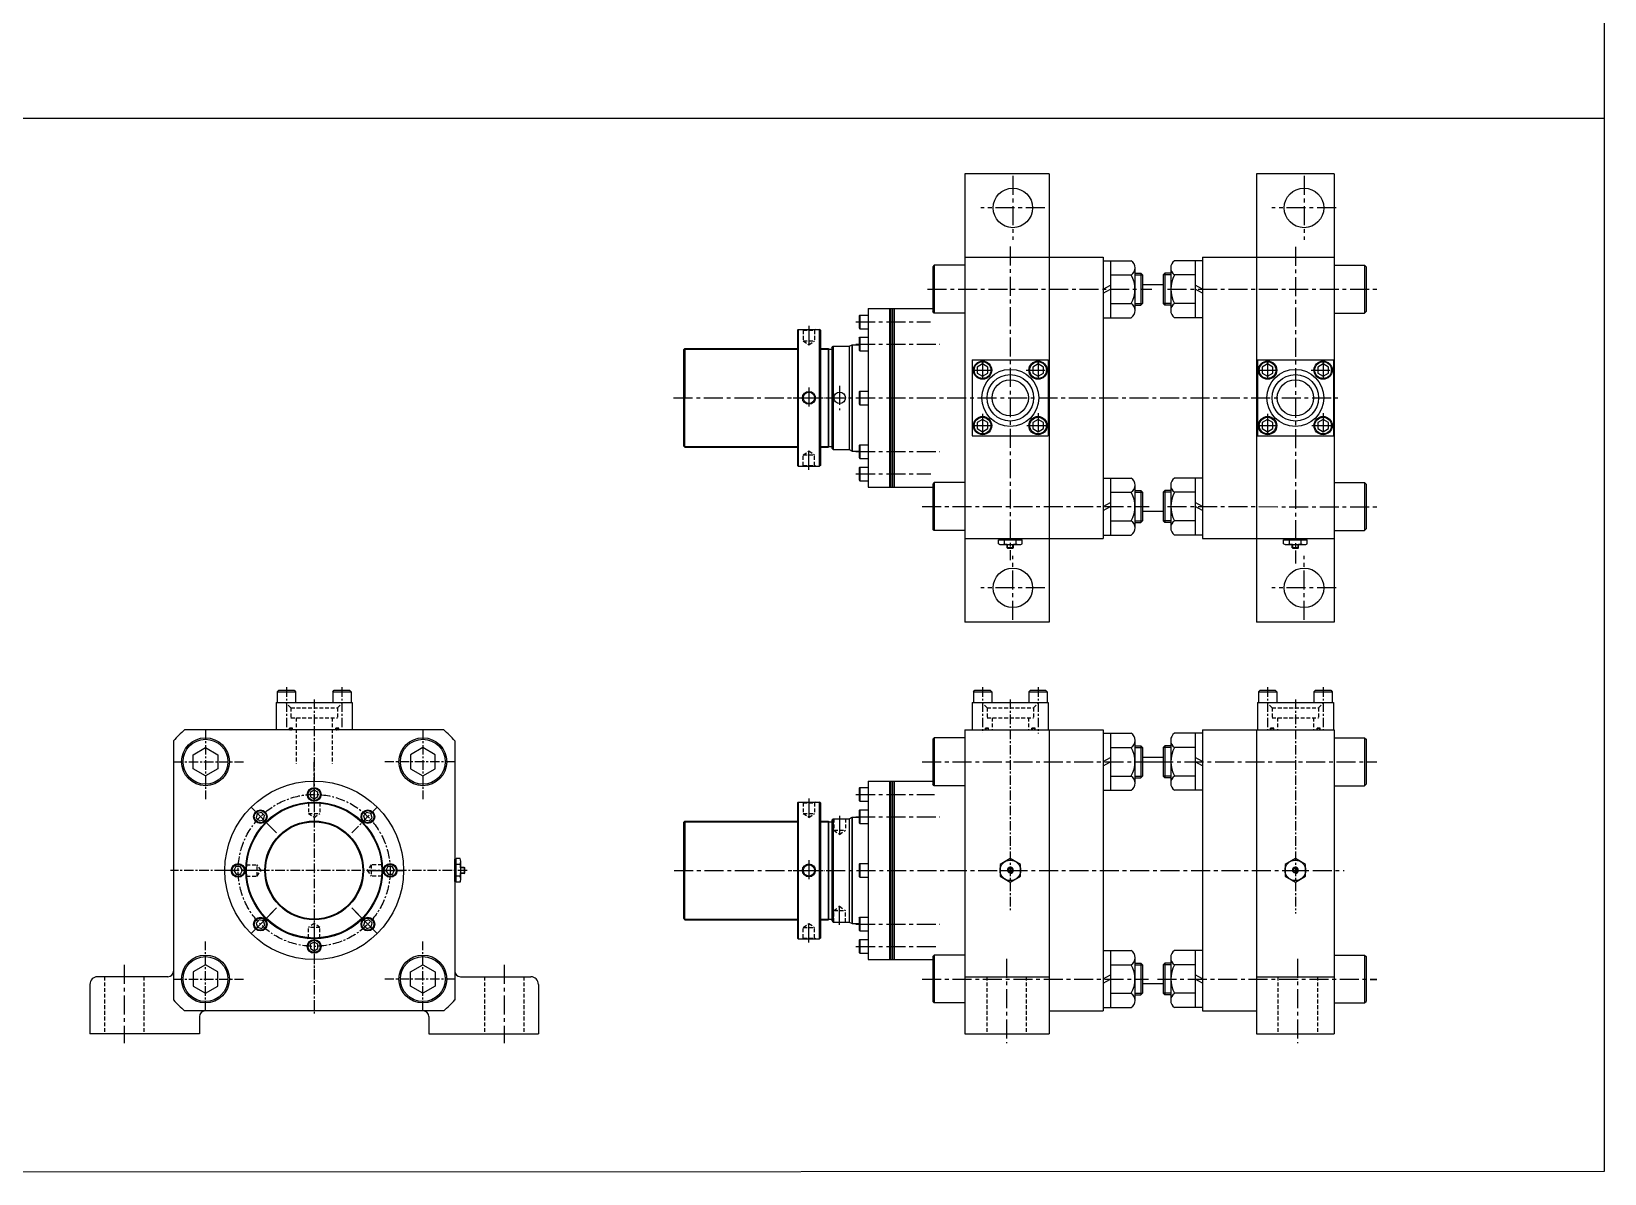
# Model space of a CAD drawing. Extents: x -819 to 10154, y 0 to 4840.
# Drawn here: x 8085 to 10154, y 0 to 1503 of the extents above; entities that cross this region are included whole.
import ezdxf

# ---------------------------------------------------------------- set-up
doc = ezdxf.new("R2010")
doc.units = 0
doc.header["$LTSCALE"] = 10
doc.header["$MEASUREMENT"] = 0
for name, pattern in [('CENTER', [2, 1.25, -0.25, 0.25, -0.25]), ('CENTERX2', [4, 2.5, -0.5, 0.5, -0.5]), ('HIDDENX2', [0.75, 0.5, -0.25])]:
    doc.linetypes.add(name, pattern=pattern)
doc.layers.get('0').update_dxf_attribs({"linetype": 'CONTINUOUS'})
for name, color, linetype in [('CEN', 1, 'CENTERX2'), ('HID', 2, 'HIDDENX2'), ('ML', 7, 'CONTINUOUS')]:
    doc.layers.add(name, color=color, linetype=linetype)

msp = doc.modelspace()

# ---------------------------------------------------------------- linework, layer by layer
for p, q in [((10154, 3), (10154, 3006.3)), ((7984.8, 1388.9), (10154, 1388.9)), ((0, 0), (10154, 3))]:
    msp.add_line(p, q)
at = {"color": 7, "linetype": 'Continuous'}
for p, q in [((9356.8, 828.9), (9356.8, 833.9)), ((9356.8, 833.9), (9363.1, 833.9)), ((9357.8, 833.9), (9357.8, 835.9)), ((9357.8, 835.9), (9386.9, 835.9)), ((9359.9, 827.9), (9384.8, 827.9)), ((9363.1, 833.9), (9387.9, 833.9)), ((9364.5, 828.9), (9364.5, 833.9)), ((9368.3, 828.2), (9368.3, 828.2)), ((9368.3, 823.4), (9368.3, 827.9)), ((9376.3, 823.4), (9376.3, 827.9)), ((9380.1, 828.9), (9380.1, 833.9)), ((9386.9, 833.9), (9386.9, 835.9)), ((9387.9, 828.9), (9387.9, 833.9)), ((9731.8, 828.9), (9731.8, 833.9)), ((9731.8, 833.9), (9738.1, 833.9)), ((9732.8, 833.9), (9732.8, 835.9)), ((9732.8, 835.9), (9761.9, 835.9)), ((9734.9, 827.9), (9759.8, 827.9)), ((9738.1, 833.9), (9762.9, 833.9)), ((9739.5, 828.9), (9739.5, 833.9)), ((9743.3, 828.2), (9743.3, 828.2)), ((9743.3, 823.4), (9743.3, 827.9)), ((9751.3, 823.4), (9751.3, 827.9)), ((9755.1, 828.9), (9755.1, 833.9)), ((9761.9, 833.9), (9761.9, 835.9)), ((9762.9, 828.9), (9762.9, 833.9)), ((9368.3, 823.4), (9368.8, 822.9)), ((9376.3, 823.4), (9368.3, 823.4)), ((9368.8, 822.9), (9375.8, 822.9)), ((9376.3, 823.4), (9375.8, 822.9)), ((9743.3, 823.4), (9743.8, 822.9)), ((9751.3, 823.4), (9743.3, 823.4)), ((9743.8, 822.9), (9750.8, 822.9)), ((9751.3, 823.4), (9750.8, 822.9)), ((8648.5, 414.6), (8643.5, 414.6)), ((8643.5, 389.7), (8643.5, 414.6)), ((8641.5, 384.4), (8641.5, 413.6)), ((8643.5, 413.6), (8641.5, 413.6)), ((8648.5, 406.8), (8643.5, 406.8)), ((8649.2, 395), (8649.2, 395)), ((8649.5, 386.6), (8649.5, 411.4)), ((8654, 403), (8649.5, 403)), ((8654, 395), (8649.5, 395)), ((8654, 403), (8654.5, 402.5)), ((8654, 403), (8654, 395)), ((8654, 395), (8654.5, 395.5)), ((8654.5, 395.5), (8654.5, 402.5)), ((8643.5, 384.4), (8641.5, 384.4)), ((8648.5, 391.2), (8643.5, 391.2)), ((8643.5, 383.4), (8643.5, 389.7)), ((8648.5, 383.4), (8643.5, 383.4))]:
    msp.add_line(p, q, dxfattribs=at)
at = {"color": 1, "linetype": 'CENTER', "ltscale": 5}
for p, q in [((9358.8, 399), (9385.8, 399)), ((9733.8, 399), (9760.8, 399))]:
    msp.add_line(p, q, dxfattribs=at)
at = {"color": 7, "linetype": 'Continuous'}
for points in [[(9358.8, 391.2), (9372.3, 383.4), (9385.8, 391.2), (9385.8, 406.8), (9372.3, 414.6), (9358.8, 406.8)], [(9733.8, 391.2), (9747.3, 383.4), (9760.8, 391.2), (9760.8, 406.8), (9747.3, 414.6), (9733.8, 406.8)], [(9370.9, 401.5), (9369.5, 399), (9370.9, 396.5), (9373.8, 396.5), (9375.2, 399), (9373.8, 401.5)], [(9745.9, 401.5), (9744.5, 399), (9745.9, 396.5), (9748.8, 396.5), (9750.2, 399), (9748.8, 401.5)]]:
    msp.add_lwpolyline(points, close=True, dxfattribs=at)
for centre, radius in [((9372.3, 399), 13.5), ((9372.3, 399), 3.5), ((9747.3, 399), 13.5), ((9747.3, 399), 3.5)]:
    msp.add_circle(centre, radius, dxfattribs=at)
for centre, radius, start, end in [((9359.9, 833.6), 5.62, 235.6158, 270), ((9360.7, 836.1), 8.22, 241.7006, 298.2994), ((9372.3, 859.3), 31.3, 255.6172, 270.0141), ((9372.4, 859.3), 31.3, 269.9859, 284.3828), ((9384, 836.1), 8.22, 241.7006, 298.2994), ((9734.9, 833.6), 5.62, 235.6158, 270), ((9735.7, 836.1), 8.22, 241.7006, 298.2994), ((9747.3, 859.3), 31.3, 255.6172, 270.0141), ((9747.4, 859.3), 31.3, 269.9859, 284.3828), ((9759, 836.1), 8.22, 241.7006, 298.2994), ((8641.2, 410.7), 8.22, 331.7006, 28.2994), ((8618.1, 399), 31.3, 359.9859, 14.3828), ((8618.1, 399), 31.3, 345.6172, 0.0141), ((8641.2, 387.3), 8.22, 331.7006, 28.2994), ((8643.8, 386.6), 5.62, 325.6158, 0)]:
    msp.add_arc(centre, radius, start, end, dxfattribs=at)
at = {"layer": 'CEN'}
for p, q in [((9375.7, 1313.1), (9375.7, 1228.7)), ((9758.7, 1313.1), (9758.7, 1228.7)), ((9417.8, 1270.9), (9333.5, 1270.9)), ((9800.8, 1270.9), (9716.5, 1270.9)), ((9372.3, 1220.3), (9372.3, 807.1)), ((9747.3, 1219.8), (9747.3, 802.7)), ((9263.5, 1163.9), (9558.3, 1163.9)), ((9579.3, 1163.9), (9854.3, 1163.9)), ((9169.3, 1120.9), (9267.3, 1120.9)), ((9107.4, 1115.8), (9107.4, 1087.4)), ((9169.3, 1091.6), (9279.8, 1091.6)), ((9322.3, 1057.4), (9351, 1057.4)), ((9335.8, 1070.9), (9335.8, 1042.2)), ((9393.3, 1057.4), (9422.3, 1057.4)), ((9408.8, 1070.9), (9408.8, 1041.7)), ((9697.3, 1057.4), (9726, 1057.4)), ((9710.8, 1070.9), (9710.8, 1042.2)), ((9768.3, 1057.4), (9797.3, 1057.4)), ((9783.8, 1070.9), (9783.8, 1041.7)), ((9147.8, 1036.9), (9147.8, 1004.9)), ((8929.3, 1020.9), (9803.3, 1020.9)), ((9086.8, 1020.9), (9128, 1020.9)), ((9086.8, 1020.9), (9128, 1020.9)), ((9090.8, 1020.9), (9132, 1020.9)), ((9090.8, 1020.9), (9132, 1020.9)), ((9107.4, 1034.4), (9107.4, 1007.4)), ((9335.8, 999.9), (9335.8, 970.9)), ((9408.8, 1000.6), (9408.8, 970.9)), ((9710.8, 999.9), (9710.8, 970.9)), ((9783.8, 1000.6), (9783.8, 970.9)), ((9322.3, 984.4), (9351, 984.4)), ((9394, 984.4), (9422.3, 984.4)), ((9697.3, 984.4), (9726, 984.4)), ((9769, 984.4), (9797.3, 984.4)), ((9107.4, 926.1), (9107.4, 954.5)), ((9169.3, 950.2), (9279.8, 950.2)), ((9169.3, 920.9), (9267.9, 920.9)), ((9256.3, 877.9), (9554.8, 877.9)), ((9579.3, 877.9), (9854.3, 877.5)), ((9375.7, 728.7), (9375.7, 813.1)), ((9758.7, 728.7), (9758.7, 813.1)), ((9417.8, 770.9), (9333.5, 770.9)), ((9800.8, 770.9), (9716.5, 770.9)), ((9256.3, 542), (9566.4, 542)), ((9561.6, 542), (9854.3, 542)), ((9169.3, 499), (9272.5, 499)), ((9107.4, 493.8), (9107.4, 465.4)), ((9147.8, 471), (9147.8, 443.4)), ((9169.3, 469.7), (9279.8, 469.7)), ((8930.1, 399), (9811.6, 399)), ((9086.8, 399), (9128, 399)), ((9086.8, 399), (9128, 399)), ((9090.8, 399), (9132, 399)), ((9090.8, 399), (9132, 399)), ((9107.4, 412.4), (9107.4, 385.5)), ((9147.8, 327.5), (9147.8, 355.1)), ((9107.4, 304.1), (9107.4, 332.5)), ((9169.3, 328.3), (9279.8, 328.3)), ((9169.3, 299), (9274.8, 299)), ((8206.5, 274.5), (8206.5, 171.6)), ((8706.5, 274.5), (8706.5, 171.6)), ((9367.3, 282.8), (9367.3, 171.6)), ((9750.3, 282.8), (9750.3, 171.6)), ((9256.3, 256), (9554.2, 256)), ((9565.8, 256), (9854.3, 256)), ((9565.8, 256), (9854.3, 255.6))]:
    msp.add_line(p, q, dxfattribs=at)
at = {"layer": 'HID'}
for p, q in [((9098.9, 1110.9), (9099.9, 1109.9)), ((9099.9, 1109.9), (9099.9, 1095.9)), ((9099.9, 1109.9), (9114.9, 1109.9)), ((9115.9, 1110.9), (9114.9, 1109.9)), ((9114.9, 1109.9), (9114.9, 1095.9)), ((9099.9, 1095.9), (9107.4, 1090.8)), ((9099.9, 1095.9), (9114.9, 1095.9)), ((9107.4, 1090.8), (9114.9, 1095.9)), ((9098.9, 930.9), (9099.9, 931.9)), ((9099.9, 945.9), (9107.4, 951.1)), ((9099.9, 931.9), (9099.9, 945.9)), ((9099.9, 945.9), (9114.9, 945.9)), ((9099.9, 931.9), (9114.9, 931.9)), ((9107.4, 951.1), (9114.9, 945.9)), ((9114.9, 931.9), (9114.9, 945.9)), ((9115.9, 930.9), (9114.9, 931.9)), ((8425.9, 613), (8419, 620)), ((8425.9, 613), (8487, 613)), ((8425.9, 613), (8425.9, 600)), ((8487, 613), (8494, 620)), ((8487, 613), (8487, 600)), ((9341.8, 613), (9334.8, 620)), ((9341.8, 613), (9341.8, 600)), ((9341.8, 613), (9402.9, 613)), ((9402.9, 613), (9409.8, 620)), ((9402.9, 613), (9402.9, 600)), ((9716.8, 613), (9709.8, 620)), ((9716.8, 613), (9777.9, 613)), ((9716.8, 613), (9716.8, 600)), ((9777.9, 613), (9784.8, 620)), ((9777.9, 613), (9777.9, 600)), ((8424, 584), (8424, 586.4)), ((8424, 586.4), (8428, 586.4)), ((8428, 586.4), (8424, 586.4)), ((8424, 584), (8424, 586.4)), ((8425.9, 600), (8487, 600)), ((8428, 584), (8428, 586.4)), ((8428, 584), (8428, 586.4)), ((8432.7, 600), (8432.7, 539.5)), ((8480.2, 600), (8480.2, 539.5)), ((8485, 584), (8485, 586.4)), ((8489, 586.4), (8485, 586.4)), ((8485, 586.4), (8489, 586.4)), ((8485, 584), (8485, 586.4)), ((8489, 584), (8489, 586.4)), ((8489, 584), (8489, 586.4)), ((9339.8, 584), (9339.8, 586.4)), ((9339.8, 586.4), (9343.8, 586.4)), ((9343.8, 586.4), (9339.8, 586.4)), ((9339.8, 584), (9339.8, 586.4)), ((9341.8, 600), (9402.9, 600)), ((9343.8, 584), (9343.8, 586.4)), ((9343.8, 584), (9343.8, 586.4)), ((9348.6, 600), (9348.6, 584)), ((9396.1, 600), (9396.1, 584)), ((9400.8, 584), (9400.8, 586.4)), ((9404.8, 586.4), (9400.8, 586.4)), ((9400.8, 586.4), (9404.8, 586.4)), ((9400.8, 584), (9400.8, 586.4)), ((9404.8, 584), (9404.8, 586.4)), ((9404.8, 584), (9404.8, 586.4)), ((9714.8, 584), (9714.8, 586.4)), ((9714.8, 586.4), (9718.8, 586.4)), ((9718.8, 586.4), (9714.8, 586.4)), ((9714.8, 584), (9714.8, 586.4)), ((9716.8, 600), (9777.9, 600)), ((9718.8, 584), (9718.8, 586.4)), ((9718.8, 584), (9718.8, 586.4)), ((9723.6, 600), (9723.6, 584)), ((9771.1, 600), (9771.1, 584)), ((9775.8, 584), (9775.8, 586.4)), ((9779.8, 586.4), (9775.8, 586.4)), ((9775.8, 586.4), (9779.8, 586.4)), ((9775.8, 584), (9775.8, 586.4)), ((9779.8, 584), (9779.8, 586.4)), ((9779.8, 584), (9779.8, 586.4)), ((8448.3, 488.6), (8449, 488)), ((8449, 488), (8449, 474)), ((8449, 488), (8464, 488)), ((8464.6, 488.6), (8464, 488)), ((8464, 488), (8464, 474)), ((9098.9, 489), (9099.9, 488)), ((9099.9, 488), (9099.9, 474)), ((9099.9, 488), (9114.9, 488)), ((9115.9, 489), (9114.9, 488)), ((9114.9, 488), (9114.9, 474)), ((8449, 474), (8456.5, 468.8)), ((8449, 474), (8464, 474)), ((8456.5, 468.8), (8464, 474)), ((9099.9, 474), (9107.4, 468.8)), ((9099.9, 474), (9114.9, 474)), ((9107.4, 468.8), (9114.9, 474)), ((9140.3, 467), (9140.3, 452)), ((9155.3, 467), (9155.3, 452)), ((9140.3, 452), (9147.8, 446.1)), ((9140.3, 452), (9155.3, 452)), ((9147.8, 446.1), (9155.3, 452)), ((8366.8, 407.1), (8367.5, 406.5)), ((8367.5, 406.5), (8381.5, 406.5)), ((8367.5, 391.5), (8367.5, 406.5)), ((8386.6, 399), (8381.5, 406.5)), ((8381.5, 391.5), (8381.5, 406.5)), ((8381.5, 391.5), (8386.6, 399)), ((8531.5, 406.5), (8526.3, 399)), ((8526.3, 399), (8531.5, 391.5)), ((8545.5, 406.5), (8531.5, 406.5)), ((8531.5, 406.5), (8531.5, 391.5)), ((8546.1, 407.1), (8545.5, 406.5)), ((8545.5, 406.5), (8545.5, 391.5)), ((8366.8, 390.8), (8367.5, 391.5)), ((8367.5, 391.5), (8381.5, 391.5)), ((8545.5, 391.5), (8531.5, 391.5)), ((8546.1, 390.8), (8545.5, 391.5)), ((9140.3, 346), (9147.8, 351.8)), ((9140.3, 346), (9155.3, 346)), ((9140.3, 331), (9140.3, 346)), ((9147.8, 351.8), (9155.3, 346)), ((9155.3, 331), (9155.3, 346)), ((8456.5, 329.1), (8449, 324)), ((8449, 310), (8449, 324)), ((8464, 324), (8449, 324)), ((8464, 324), (8456.5, 329.1)), ((8464, 310), (8464, 324)), ((9099.9, 324), (9107.4, 329.1)), ((9099.9, 310), (9099.9, 324)), ((9099.9, 324), (9114.9, 324)), ((9107.4, 329.1), (9114.9, 324)), ((9114.9, 310), (9114.9, 324)), ((8448.3, 309.3), (8449, 310)), ((8464, 310), (8449, 310)), ((8464.6, 309.3), (8464, 310)), ((9098.9, 309), (9099.9, 310)), ((9099.9, 310), (9114.9, 310)), ((9115.9, 309), (9114.9, 310)), ((8180.5, 259), (8180.5, 184)), ((8232.5, 259), (8232.5, 184)), ((8680.5, 259), (8680.5, 184)), ((8732.5, 259), (8732.5, 184)), ((9341.3, 259), (9341.3, 184)), ((9393.3, 259), (9393.3, 184)), ((9724.3, 259), (9724.3, 184)), ((9776.3, 259), (9776.3, 184))]:
    msp.add_line(p, q, dxfattribs=at)
for centre, start, end in [((8425.3, 585.2), 90, 270), ((8426.6, 585.2), 270, 90), ((8486.3, 585.2), 90, 270), ((8487.6, 585.2), 270, 90), ((9341.2, 585.2), 90, 270), ((9342.5, 585.2), 270, 90), ((9402.2, 585.2), 90, 270), ((9403.5, 585.2), 270, 90), ((9716.2, 585.2), 90, 270), ((9717.5, 585.2), 270, 90), ((9777.2, 585.2), 90, 270), ((9778.5, 585.2), 270, 90)]:
    msp.add_arc(centre, 1.2, start, end, dxfattribs=at)
at = {"layer": 'ML'}
for p, q in [((9312.3, 1315.9), (9312.3, 725.9)), ((9423.3, 1315.9), (9312.3, 1315.9)), ((9423.3, 1315.9), (9423.3, 725.9)), ((9696.3, 1315.9), (9696.3, 725.9)), ((9798.3, 1315.9), (9696.3, 1315.9)), ((9798.3, 1315.9), (9798.3, 725.9)), ((9312.3, 1205.9), (9494.3, 1205.9)), ((9312.3, 1205.9), (9312.3, 835.9)), ((9494.3, 1205.9), (9494.3, 835.9)), ((9494.3, 1201.4), (9531.3, 1201.4)), ((9504.3, 1201.4), (9504.3, 1126.4)), ((9625.3, 1201.4), (9588.3, 1201.4)), ((9615.3, 1201.4), (9615.3, 1126.4)), ((9625.3, 1205.9), (9798.3, 1205.9)), ((9625.3, 1205.9), (9625.3, 835.9)), ((9798.3, 1205.9), (9798.3, 835.9)), ((9272.3, 1195.4), (9270.3, 1193.4)), ((9270.3, 1193.4), (9270.3, 1134.4)), ((9272.3, 1195.4), (9272.3, 1132.4)), ((9312.3, 1195.4), (9272.3, 1195.4)), ((9312.3, 1195.4), (9272.3, 1195.4)), ((9504.3, 1182.7), (9531.3, 1182.7)), ((9536.3, 1192.7), (9536.3, 1135.4)), ((9536.3, 1184.9), (9544.1, 1184.9)), ((9544.1, 1184.9), (9544.1, 1142.9)), ((9546.3, 1182.7), (9544.1, 1184.9)), ((9546.3, 1182.7), (9546.3, 1145.2)), ((9573.3, 1182.7), (9575.6, 1184.9)), ((9573.3, 1182.7), (9573.3, 1145.2)), ((9583.3, 1184.9), (9575.6, 1184.9)), ((9575.6, 1184.9), (9575.6, 1142.9)), ((9583.3, 1192.7), (9583.3, 1135.4)), ((9615.3, 1182.7), (9588.3, 1182.7)), ((9798.3, 1195.4), (9838.3, 1195.4)), ((9798.3, 1195.4), (9838.3, 1195.4)), ((9838.3, 1195.4), (9838.3, 1132.4)), ((9838.3, 1195.4), (9840.3, 1193.4)), ((9840.3, 1193.4), (9840.3, 1134.4)), ((9536.3, 1163.4), (9536.3, 1163.4)), ((9546.3, 1169.9), (9573.3, 1169.9)), ((9185.3, 1138.4), (9270.3, 1138.4)), ((9185.3, 1138.4), (9185.3, 903.4)), ((9213.3, 1138.4), (9213.3, 903.4)), ((9215.3, 1138.4), (9215.3, 903.4)), ((9217.3, 1138.4), (9217.3, 903.4)), ((9219.3, 1138.4), (9219.3, 903.4)), ((9504.3, 1145.2), (9531.3, 1145.2)), ((9536.3, 1142.9), (9544.1, 1142.9)), ((9546.3, 1145.2), (9544.1, 1142.9)), ((9573.3, 1145.2), (9575.6, 1142.9)), ((9583.3, 1142.9), (9575.6, 1142.9)), ((9615.3, 1145.2), (9588.3, 1145.2)), ((9173.3, 1128.9), (9174.3, 1129.9)), ((9173.3, 1128.9), (9173.3, 1112.9)), ((9174.3, 1129.9), (9185.3, 1129.9)), ((9174.3, 1129.9), (9174.3, 1111.9)), ((9272.3, 1132.4), (9270.3, 1134.4)), ((9312.3, 1132.4), (9272.3, 1132.4)), ((9494.3, 1126.4), (9531.3, 1126.4)), ((9625.3, 1126.4), (9588.3, 1126.4)), ((9798.3, 1132.4), (9838.3, 1132.4)), ((9838.3, 1132.4), (9840.3, 1134.4)), ((9092.4, 1109.9), (9093.4, 1110.9)), ((9092.4, 1109.9), (9092.4, 931.9)), ((9093.4, 1110.9), (9121.4, 1110.9)), ((9093.4, 1110.9), (9093.4, 930.9)), ((9122.4, 1109.9), (9121.4, 1110.9)), ((9121.4, 930.9), (9121.4, 1110.9)), ((9122.4, 1109.9), (9122.4, 931.9)), ((9173.3, 1112.9), (9174.3, 1111.9)), ((9173.3, 1112.9), (9174.3, 1111.9)), ((9173.3, 1099.6), (9174.3, 1100.6)), ((9173.3, 1099.6), (9174.3, 1100.6)), ((9173.3, 1099.6), (9173.3, 1083.6)), ((9173.3, 1099.6), (9173.3, 1083.6)), ((9174.3, 1111.9), (9185.3, 1111.9)), ((9174.3, 1111.9), (9185.3, 1111.9)), ((9174.3, 1100.6), (9174.3, 1082.6)), ((9174.3, 1100.6), (9185.3, 1100.6)), ((9174.3, 1100.6), (9185.3, 1100.6)), ((9174.3, 1100.6), (9174.3, 1082.6)), ((8942.3, 1083.9), (8944.3, 1085.9)), ((8942.3, 1083.9), (8942.3, 957.9)), ((8944.3, 1085.9), (9092.4, 1085.9)), ((8944.3, 1085.9), (8944.3, 1020.9)), ((9122.4, 1085.9), (9133.3, 1085.9)), ((9133.3, 1085.9), (9133.3, 955.9)), ((9133.3, 955.9), (9133.3, 1085.9)), ((9133.3, 1084.9), (9137.3, 1084.9)), ((9137.3, 1086.9), (9139.3, 1088.9)), ((9137.3, 1086.9), (9137.3, 954.9)), ((9137.3, 1084.9), (9137.3, 954.9)), ((9139.3, 1088.9), (9139.3, 952.9)), ((9139.3, 1088.9), (9160.3, 1088.9)), ((9160.3, 1088.9), (9164.3, 1090.9)), ((9160.3, 1088.9), (9163.3, 1090.4)), ((9160.3, 1088.9), (9160.3, 952.9)), ((9164.3, 1090.9), (9164.3, 950.9)), ((9164.3, 1090.9), (9173.3, 1090.9)), ((9164.3, 950.9), (9164.3, 1090.9)), ((9173.3, 1083.6), (9174.3, 1082.6)), ((9173.3, 1083.6), (9174.3, 1082.6)), ((9174.3, 1082.6), (9185.3, 1082.6)), ((9174.3, 1082.6), (9185.3, 1082.6)), ((9322.3, 1070.9), (9322.3, 970.9)), ((9322.3, 1070.9), (9422.3, 1070.9)), ((9422.3, 1070.9), (9422.3, 970.9)), ((9697.3, 1070.9), (9697.3, 970.9)), ((9697.3, 1070.9), (9797.3, 1070.9)), ((9797.3, 1070.9), (9797.3, 970.9)), ((8944.3, 955.9), (8944.3, 1020.9)), ((9173.3, 1028.9), (9174.3, 1029.9)), ((9173.3, 1028.9), (9174.3, 1029.9)), ((9173.3, 1028.9), (9173.3, 1012.9)), ((9173.3, 1028.9), (9173.3, 1012.9)), ((9174.3, 1029.9), (9174.3, 1011.9)), ((9174.3, 1029.9), (9185.3, 1029.9)), ((9174.3, 1029.9), (9174.3, 1011.9)), ((9174.3, 1029.9), (9185.3, 1029.9)), ((9173.3, 1012.9), (9174.3, 1011.9)), ((9173.3, 1012.9), (9174.3, 1011.9)), ((9174.3, 1011.9), (9185.3, 1011.9)), ((9174.3, 1011.9), (9185.3, 1011.9)), ((8942.3, 957.9), (8944.3, 955.9)), ((8944.3, 955.9), (9092.4, 955.9)), ((9122.4, 955.9), (9133.3, 955.9)), ((9133.3, 956.9), (9137.3, 956.9)), ((9137.3, 954.9), (9139.3, 952.9)), ((9137.3, 954.9), (9139.3, 952.9)), ((9139.3, 952.9), (9160.3, 952.9)), ((9160.3, 952.9), (9164.3, 950.9)), ((9173.3, 958.2), (9174.3, 959.2)), ((9173.3, 958.2), (9174.3, 959.2)), ((9173.3, 958.2), (9173.3, 942.2)), ((9173.3, 958.2), (9173.3, 942.2)), ((9174.3, 959.2), (9174.3, 941.2)), ((9174.3, 959.2), (9185.3, 959.2)), ((9174.3, 959.2), (9185.3, 959.2)), ((9174.3, 959.2), (9174.3, 941.2)), ((9322.3, 970.9), (9422.3, 970.9)), ((9697.3, 970.9), (9797.3, 970.9)), ((9092.4, 931.9), (9093.4, 930.9)), ((9122.4, 931.9), (9121.4, 930.9)), ((9164.3, 950.9), (9173.3, 950.9)), ((9173.3, 942.2), (9174.3, 941.2)), ((9173.3, 942.2), (9174.3, 941.2)), ((9174.3, 941.2), (9185.3, 941.2)), ((9174.3, 941.2), (9185.3, 941.2)), ((9093.4, 930.9), (9121.4, 930.9)), ((9173.3, 928.9), (9174.3, 929.9)), ((9173.3, 928.9), (9174.3, 929.9)), ((9173.3, 928.9), (9173.3, 912.9)), ((9173.3, 912.9), (9174.3, 911.9)), ((9174.3, 929.9), (9185.3, 929.9)), ((9174.3, 929.9), (9174.3, 911.9)), ((9174.3, 929.9), (9185.3, 929.9)), ((9174.3, 911.9), (9185.3, 911.9)), ((9494.3, 915.4), (9531.3, 915.4)), ((9504.3, 915.4), (9504.3, 840.4)), ((9625.3, 915.4), (9588.3, 915.4)), ((9615.3, 915.4), (9615.3, 840.4)), ((9185.3, 903.4), (9270.3, 903.4)), ((9272.3, 909.4), (9270.3, 907.4)), ((9270.3, 907.4), (9270.3, 848.4)), ((9272.3, 909.4), (9272.3, 846.4)), ((9312.3, 909.4), (9272.3, 909.4)), ((9312.3, 909.4), (9272.3, 909.4)), ((9504.3, 896.7), (9531.3, 896.7)), ((9536.3, 906.7), (9536.3, 849.4)), ((9536.3, 898.9), (9544.1, 898.9)), ((9544.1, 898.9), (9544.1, 856.9)), ((9546.3, 896.7), (9544.1, 898.9)), ((9546.3, 896.7), (9546.3, 859.2)), ((9573.3, 896.7), (9575.6, 898.9)), ((9573.3, 896.7), (9573.3, 859.2)), ((9575.6, 898.9), (9575.6, 856.9)), ((9583.3, 898.9), (9575.6, 898.9)), ((9583.3, 906.7), (9583.3, 849.4)), ((9615.3, 896.7), (9588.3, 896.7)), ((9798.3, 909.4), (9838.3, 909.4)), ((9838.3, 909.4), (9838.3, 846.4)), ((9838.3, 909.4), (9840.3, 907.4)), ((9840.3, 907.4), (9840.3, 848.4)), ((9536.3, 877.4), (9536.3, 877.4)), ((9546.3, 871.9), (9573.3, 871.9)), ((9504.3, 859.2), (9531.3, 859.2)), ((9536.3, 856.9), (9544.1, 856.9)), ((9546.3, 859.2), (9544.1, 856.9)), ((9573.3, 859.2), (9575.6, 856.9)), ((9583.3, 856.9), (9575.6, 856.9)), ((9615.3, 859.2), (9588.3, 859.2)), ((9272.3, 846.4), (9270.3, 848.4)), ((9312.3, 846.4), (9272.3, 846.4)), ((9312.3, 835.9), (9494.3, 835.9)), ((9494.3, 840.4), (9531.3, 840.4)), ((9625.3, 840.4), (9588.3, 840.4)), ((9625.3, 835.9), (9798.3, 835.9)), ((9798.3, 846.4), (9838.3, 846.4)), ((9838.3, 846.4), (9840.3, 848.4)), ((9423.3, 725.9), (9312.3, 725.9)), ((9798.3, 725.9), (9696.3, 725.9)), ((8408, 634), (8410, 636)), ((8408, 634), (8432, 634)), ((8408, 634), (8408, 620)), ((8410, 636), (8430, 636)), ((8430, 636), (8432, 634)), ((8432, 634), (8432, 620)), ((8481, 634), (8483, 636)), ((8481, 634), (8505, 634)), ((8481, 634), (8481, 620)), ((8483, 636), (8503, 636)), ((8503, 636), (8505, 634)), ((8505, 634), (8505, 620)), ((9323.8, 634), (9325.8, 636)), ((9323.8, 634), (9323.8, 620)), ((9323.8, 634), (9347.8, 634)), ((9325.8, 636), (9345.8, 636)), ((9345.8, 636), (9347.8, 634)), ((9347.8, 634), (9347.8, 620)), ((9396.8, 634), (9398.8, 636)), ((9396.8, 634), (9396.8, 620)), ((9396.8, 634), (9420.8, 634)), ((9398.8, 636), (9418.8, 636)), ((9418.8, 636), (9420.8, 634)), ((9420.8, 634), (9420.8, 620)), ((9698.8, 634), (9700.8, 636)), ((9698.8, 634), (9722.8, 634)), ((9698.8, 634), (9698.8, 620)), ((9700.8, 636), (9720.8, 636)), ((9720.8, 636), (9722.8, 634)), ((9722.8, 634), (9722.8, 620)), ((9771.8, 634), (9773.8, 636)), ((9771.8, 634), (9795.8, 634)), ((9771.8, 634), (9771.8, 620)), ((9773.8, 636), (9793.8, 636)), ((9793.8, 636), (9795.8, 634)), ((9795.8, 634), (9795.8, 620)), ((8406.5, 620), (8506.5, 620)), ((8406.5, 620), (8406.5, 584)), ((8506.5, 620), (8506.5, 584)), ((9322.3, 620), (9422.3, 620)), ((9322.3, 620), (9322.3, 584)), ((9422.3, 620), (9422.3, 584)), ((9697.3, 620), (9797.3, 620)), ((9697.3, 620), (9697.3, 584)), ((9797.3, 620), (9797.3, 584)), ((8627, 584), (8285.9, 584)), ((9312.3, 584), (9494.3, 584)), ((9312.3, 584), (9312.3, 184)), ((9312.3, 584), (9494.3, 584)), ((9423.3, 584), (9423.3, 184)), ((9494.3, 584), (9494.3, 214)), ((9494.3, 579.5), (9531.3, 579.5)), ((9504.3, 579.5), (9504.3, 504.5)), ((9625.3, 579.5), (9588.3, 579.5)), ((9615.3, 579.5), (9615.3, 504.5)), ((9625.3, 584), (9625.3, 214)), ((9625.3, 584), (9798.3, 584)), ((9625.3, 584), (9798.3, 584)), ((9696.3, 584), (9696.3, 184)), ((9798.3, 584), (9798.3, 184)), ((8271.5, 569.5), (8271.5, 228.4)), ((8641.5, 569.5), (8641.5, 228.4)), ((9272.3, 573.5), (9270.3, 571.5)), ((9270.3, 571.5), (9270.3, 512.5)), ((9272.3, 573.5), (9272.3, 510.5)), ((9312.3, 573.5), (9272.3, 573.5)), ((9312.3, 573.5), (9272.3, 573.5)), ((9504.3, 560.7), (9531.3, 560.7)), ((9536.3, 570.7), (9536.3, 513.4)), ((9536.3, 563), (9544.1, 563)), ((9544.1, 563), (9544.1, 521)), ((9546.3, 560.7), (9544.1, 563)), ((9546.3, 560.7), (9546.3, 523.2)), ((9573.3, 560.7), (9575.6, 563)), ((9573.3, 560.7), (9573.3, 523.2)), ((9583.3, 563), (9575.6, 563)), ((9575.6, 563), (9575.6, 521)), ((9583.3, 570.7), (9583.3, 513.4)), ((9615.3, 560.7), (9588.3, 560.7)), ((9798.3, 573.5), (9838.3, 573.5)), ((9798.3, 573.5), (9838.3, 573.5)), ((9838.3, 573.5), (9838.3, 510.5)), ((9838.3, 573.5), (9840.3, 571.5)), ((9840.3, 571.5), (9840.3, 512.5)), ((9536.3, 541.5), (9536.3, 541.5)), ((9546.3, 548), (9573.3, 548)), ((9504.3, 523.2), (9531.3, 523.2)), ((9536.3, 521), (9544.1, 521)), ((9546.3, 523.2), (9544.1, 521)), ((9573.3, 523.2), (9575.6, 521)), ((9583.3, 521), (9575.6, 521)), ((9615.3, 523.2), (9588.3, 523.2)), ((9173.3, 507), (9174.3, 508)), ((9173.3, 507), (9173.3, 491)), ((9174.3, 508), (9185.3, 508)), ((9174.3, 508), (9174.3, 490)), ((9185.3, 516.5), (9270.3, 516.5)), ((9185.3, 516.5), (9185.3, 281.5)), ((9213.3, 516.5), (9213.3, 281.5)), ((9215.3, 516.5), (9215.3, 281.5)), ((9217.3, 516.5), (9217.3, 281.5)), ((9217.3, 516.5), (9217.3, 281.5)), ((9219.3, 516.5), (9219.3, 281.5)), ((9272.3, 510.5), (9270.3, 512.5)), ((9312.3, 510.5), (9272.3, 510.5)), ((9494.3, 504.5), (9531.3, 504.5)), ((9625.3, 504.5), (9588.3, 504.5)), ((9798.3, 510.5), (9838.3, 510.5)), ((9838.3, 510.5), (9840.3, 512.5)), ((9092.4, 488), (9093.4, 489)), ((9092.4, 488), (9092.4, 310)), ((9093.4, 489), (9121.4, 489)), ((9093.4, 489), (9093.4, 309)), ((9122.4, 488), (9121.4, 489)), ((9121.4, 309), (9121.4, 489)), ((9122.4, 488), (9122.4, 310)), ((9173.3, 491), (9174.3, 490)), ((9173.3, 477.7), (9174.3, 478.7)), ((9173.3, 477.7), (9173.3, 461.7)), ((9174.3, 490), (9185.3, 490)), ((9174.3, 478.7), (9185.3, 478.7)), ((9174.3, 478.7), (9174.3, 460.7)), ((8942.3, 462), (8944.3, 464)), ((8942.3, 462), (8942.3, 336)), ((8944.3, 464), (9092.4, 464)), ((8944.3, 464), (8944.3, 399)), ((9122.4, 464), (9133.3, 464)), ((9133.3, 464), (9133.3, 334)), ((9133.3, 334), (9133.3, 464)), ((9133.3, 463), (9137.3, 463)), ((9137.3, 465), (9139.3, 467)), ((9137.3, 465), (9137.3, 333)), ((9137.3, 463), (9137.3, 333)), ((9139.3, 467), (9139.3, 331)), ((9139.3, 467), (9160.3, 467)), ((9160.3, 467), (9164.3, 469)), ((9160.3, 467), (9163.3, 468.5)), ((9160.3, 467), (9160.3, 331)), ((9164.3, 469), (9164.3, 329)), ((9164.3, 469), (9173.3, 469)), ((9164.3, 329), (9164.3, 469)), ((9173.3, 461.7), (9174.3, 460.7)), ((9174.3, 460.7), (9185.3, 460.7)), ((8944.3, 334), (8944.3, 399)), ((9173.3, 407), (9174.3, 408)), ((9173.3, 407), (9173.3, 391)), ((9174.3, 408), (9174.3, 390)), ((9174.3, 408), (9185.3, 408)), ((9173.3, 391), (9174.3, 390)), ((9174.3, 390), (9185.3, 390)), ((8942.3, 336), (8944.3, 334)), ((8944.3, 334), (9092.4, 334)), ((9122.4, 334), (9133.3, 334)), ((9133.3, 335), (9137.3, 335)), ((9137.3, 333), (9139.3, 331)), ((9137.3, 333), (9139.3, 331)), ((9173.3, 336.3), (9174.3, 337.3)), ((9173.3, 336.3), (9173.3, 320.3)), ((9174.3, 337.3), (9185.3, 337.3)), ((9174.3, 337.3), (9174.3, 319.3)), ((9139.3, 331), (9160.3, 331)), ((9160.3, 331), (9164.3, 329)), ((9164.3, 329), (9173.3, 329)), ((9173.3, 320.3), (9174.3, 319.3)), ((9174.3, 319.3), (9185.3, 319.3)), ((9092.4, 310), (9093.4, 309)), ((9093.4, 309), (9121.4, 309)), ((9122.4, 310), (9121.4, 309)), ((9173.3, 307), (9174.3, 308)), ((9173.3, 307), (9173.3, 291)), ((9173.3, 291), (9174.3, 290)), ((9174.3, 308), (9185.3, 308)), ((9174.3, 308), (9174.3, 290)), ((9174.3, 290), (9185.3, 290)), ((9494.3, 293.5), (9531.3, 293.5)), ((9504.3, 293.5), (9504.3, 218.5)), ((9625.3, 293.5), (9588.3, 293.5)), ((9615.3, 293.5), (9615.3, 218.5)), ((9185.3, 281.5), (9270.3, 281.5)), ((9272.3, 287.5), (9270.3, 285.5)), ((9270.3, 285.5), (9270.3, 226.5)), ((9272.3, 287.5), (9272.3, 224.5)), ((9312.3, 287.5), (9272.3, 287.5)), ((9312.3, 287.5), (9272.3, 287.5)), ((9504.3, 274.7), (9531.3, 274.7)), ((9536.3, 284.7), (9536.3, 227.4)), ((9536.3, 277), (9544.1, 277)), ((9544.1, 277), (9544.1, 235)), ((9546.3, 274.7), (9544.1, 277)), ((9546.3, 274.7), (9546.3, 237.2)), ((9573.3, 274.7), (9575.6, 277)), ((9573.3, 274.7), (9573.3, 237.2)), ((9575.6, 277), (9575.6, 235)), ((9583.3, 277), (9575.6, 277)), ((9583.3, 284.7), (9583.3, 227.4)), ((9615.3, 274.7), (9588.3, 274.7)), ((9798.3, 287.5), (9838.3, 287.5)), ((9838.3, 287.5), (9838.3, 224.5)), ((9838.3, 287.5), (9840.3, 285.5)), ((9840.3, 285.5), (9840.3, 226.5)), ((8161.5, 249), (8161.5, 184)), ((8264, 259), (8171.5, 259)), ((8649, 259), (8741.5, 259)), ((8751.5, 249), (8751.5, 184)), ((9312.3, 259), (9423.3, 259)), ((9536.3, 255.5), (9536.3, 255.5)), ((9546.3, 250), (9573.3, 250)), ((9696.3, 259), (9798.3, 259)), ((9504.3, 237.2), (9531.3, 237.2)), ((9536.3, 235), (9544.1, 235)), ((9546.3, 237.2), (9544.1, 235)), ((9573.3, 237.2), (9575.6, 235)), ((9583.3, 235), (9575.6, 235)), ((9615.3, 237.2), (9588.3, 237.2)), ((8627, 214), (8285.9, 214)), ((9272.3, 224.5), (9270.3, 226.5)), ((9312.3, 224.5), (9272.3, 224.5)), ((9423.3, 214), (9494.3, 214)), ((9423.3, 214), (9494.3, 214)), ((9494.3, 218.5), (9531.3, 218.5)), ((9625.3, 218.5), (9588.3, 218.5)), ((9625.3, 214), (9696.3, 214)), ((9625.3, 214), (9696.3, 214)), ((9798.3, 224.5), (9838.3, 224.5)), ((9838.3, 224.5), (9840.3, 226.5)), ((8305.5, 206.5), (8305.5, 184)), ((8607.5, 206.5), (8607.5, 184)), ((8305.5, 184), (8161.5, 184)), ((8607.5, 184), (8751.5, 184)), ((9312.3, 184), (9423.3, 184)), ((9696.3, 184), (9798.3, 184))]:
    msp.add_line(p, q, dxfattribs=at)
at = {"layer": 'ML', "color": 2}
for p, q in [((9536.3, 1182.7), (9546.3, 1182.7)), ((9583.3, 1182.7), (9573.3, 1182.7)), ((9494.3, 1164), (9504.3, 1169.3)), ((9494.3, 1158.6), (9504.3, 1163.9)), ((9625.3, 1164), (9615.3, 1169.3)), ((9625.3, 1158.6), (9615.3, 1163.9)), ((9536.3, 1145.2), (9546.3, 1145.2)), ((9583.3, 1145.2), (9573.3, 1145.2)), ((8943.3, 1084.9), (9092.4, 1084.9)), ((9122.4, 1084.9), (9133.3, 1084.9)), ((8943.3, 956.9), (9092.4, 956.9)), ((9122.4, 956.9), (9133.3, 956.9)), ((9536.3, 896.7), (9546.3, 896.7)), ((9583.3, 896.7), (9573.3, 896.7)), ((9494.3, 878), (9504.3, 883.3)), ((9494.3, 872.6), (9504.3, 877.9)), ((9625.3, 878), (9615.3, 883.3)), ((9625.3, 872.6), (9615.3, 877.9)), ((9536.3, 859.2), (9546.3, 859.2)), ((9583.3, 859.2), (9573.3, 859.2)), ((9368.8, 828.1), (9368.8, 828.1)), ((9368.8, 822.9), (9368.8, 827.9)), ((9375.8, 822.9), (9375.8, 827.9)), ((9743.8, 828.1), (9743.8, 828.1)), ((9743.8, 822.9), (9743.8, 827.9)), ((9750.8, 822.9), (9750.8, 827.9)), ((9536.3, 560.7), (9546.3, 560.7)), ((9583.3, 560.7), (9573.3, 560.7)), ((9494.3, 542.1), (9504.3, 547.4)), ((9494.3, 536.7), (9504.3, 542)), ((9625.3, 542.1), (9615.3, 547.4)), ((9625.3, 536.7), (9615.3, 542)), ((9536.3, 523.2), (9546.3, 523.2)), ((9583.3, 523.2), (9573.3, 523.2)), ((8943.3, 463), (9092.4, 463)), ((9122.4, 463), (9133.3, 463)), ((8649.3, 395.5), (8649.3, 395.5)), ((8654.5, 402.5), (8649.5, 402.5)), ((8654.5, 395.5), (8649.5, 395.5)), ((8943.3, 335), (9092.4, 335)), ((9122.4, 335), (9133.3, 335)), ((9536.3, 274.7), (9546.3, 274.7)), ((9583.3, 274.7), (9573.3, 274.7)), ((9494.3, 256.1), (9504.3, 261.4)), ((9494.3, 250.7), (9504.3, 256)), ((9625.3, 256.1), (9615.3, 261.4)), ((9625.3, 250.7), (9615.3, 256)), ((9536.3, 237.2), (9546.3, 237.2)), ((9583.3, 237.2), (9573.3, 237.2))]:
    msp.add_line(p, q, dxfattribs=at)
at = {"layer": 'ML', "color": 1, "linetype": 'CENTER'}
for p, q in [((8420, 640), (8420, 584)), ((8456.5, 624), (8456.5, 580)), ((8493, 640), (8493, 584)), ((9335.8, 640), (9335.8, 579.9)), ((9372.3, 624), (9372.3, 344.4)), ((9408.8, 640), (9408.8, 579.1)), ((9710.8, 640), (9710.8, 584)), ((9747.3, 624), (9747.3, 342.3)), ((9783.8, 640), (9783.8, 584)), ((8313.5, 584), (8313.5, 492.7)), ((8456.5, 588), (8456.5, 210)), ((8599.5, 584), (8599.5, 492.7)), ((8271.5, 542), (8363.4, 542)), ((8456.5, 489), (8456.5, 541.5)), ((8641.5, 542), (8549.5, 542)), ((8407, 448.5), (8373.4, 482.1)), ((8506, 448.5), (8539.5, 482.1)), ((8657.9, 399), (8267.5, 399)), ((8407, 349.5), (8373.4, 315.9)), ((8506, 349.5), (8539.5, 315.9)), ((8313.5, 214), (8313.5, 305.2)), ((8456.5, 309), (8456.5, 256.5)), ((8599.5, 214), (8599.5, 305.2)), ((8271.5, 256), (8363.4, 256)), ((8641.5, 256), (8549.5, 256))]:
    msp.add_line(p, q, dxfattribs=at)
at = {"layer": 'ML', "color": 1, "linetype": 'CENTERX2'}
for p, q in [((8407, 448.5), (8373.4, 482.1)), ((8386.5, 399), (8339, 399)), ((8386.5, 399), (8339, 399)), ((8526.5, 399), (8574, 399)), ((8526.5, 399), (8574, 399)), ((8407, 349.5), (8373.4, 315.9)), ((8506, 349.5), (8539.5, 315.9)), ((8456.5, 329), (8456.5, 281.5)), ((8456.5, 329), (8456.5, 281.5))]:
    msp.add_line(p, q, dxfattribs=at)
at = {"layer": 'ML'}
for points in [[(9328.8, 1053.4), (9335.8, 1049.3), (9342.8, 1053.4), (9342.8, 1061.5), (9335.8, 1065.5), (9328.8, 1061.5)], [(9401.8, 1053.4), (9408.8, 1049.3), (9415.8, 1053.4), (9415.8, 1061.5), (9408.8, 1065.5), (9401.8, 1061.5)], [(9703.8, 1053.4), (9710.8, 1049.3), (9717.8, 1053.4), (9717.8, 1061.5), (9710.8, 1065.5), (9703.8, 1061.5)], [(9776.8, 1053.4), (9783.8, 1049.3), (9790.8, 1053.4), (9790.8, 1061.5), (9783.8, 1065.5), (9776.8, 1061.5)], [(9328.8, 980.4), (9335.8, 976.3), (9342.8, 980.4), (9342.8, 988.5), (9335.8, 992.5), (9328.8, 988.5)], [(9401.8, 980.4), (9408.8, 976.3), (9415.8, 980.4), (9415.8, 988.5), (9408.8, 992.5), (9401.8, 988.5)], [(9703.8, 980.4), (9710.8, 976.3), (9717.8, 980.4), (9717.8, 988.5), (9710.8, 992.5), (9703.8, 988.5)], [(9776.8, 980.4), (9783.8, 976.3), (9790.8, 980.4), (9790.8, 988.5), (9783.8, 992.5), (9776.8, 988.5)], [(8313.5, 560.6), (8329.6, 551.3), (8329.6, 532.7), (8313.5, 523.4), (8297.3, 532.7), (8297.3, 551.3)], [(8599.5, 560.6), (8583.3, 551.3), (8583.3, 532.7), (8599.5, 523.4), (8615.6, 532.7), (8615.6, 551.3)], [(8451.5, 496), (8456.6, 493.2), (8461.5, 496.2), (8461.4, 502), (8456.3, 504.7), (8451.4, 501.7)], [(8384.4, 464.1), (8389.9, 465.7), (8391.3, 471.3), (8387.1, 475.3), (8381.6, 473.7), (8380.2, 468)], [(8521.6, 471), (8523.2, 465.5), (8528.8, 464.1), (8532.8, 468.3), (8531.1, 473.9), (8525.5, 475.2)], [(8359.5, 394), (8362.2, 399.1), (8359.2, 404), (8353.4, 403.9), (8350.7, 398.8), (8353.7, 393.9)], [(8553.4, 403.9), (8550.7, 398.8), (8553.7, 393.9), (8559.5, 394), (8562.2, 399.1), (8559.2, 404)], [(8391.4, 326.9), (8389.7, 332.4), (8384.1, 333.8), (8380.1, 329.6), (8381.8, 324.1), (8387.4, 322.7)], [(8528.5, 333.9), (8523, 332.2), (8521.6, 326.6), (8525.8, 322.6), (8531.3, 324.3), (8532.7, 329.9)], [(8461.4, 302), (8456.3, 304.7), (8451.4, 301.7), (8451.5, 296), (8456.6, 293.2), (8461.5, 296.2)], [(8313.5, 237.4), (8329.6, 246.7), (8329.6, 265.3), (8313.5, 274.6), (8297.3, 265.3), (8297.3, 246.7)], [(8599.5, 237.4), (8583.3, 246.7), (8583.3, 265.3), (8599.5, 274.6), (8615.6, 265.3), (8615.6, 246.7)]]:
    msp.add_lwpolyline(points, close=True, dxfattribs=at)
for centre, radius in [((9375.7, 1270.9), 26), ((9758.7, 1270.9), 26), ((9335.8, 1057.4), 12), ((9335.8, 1057.4), 11), ((9372.3, 1020.9), 37.5), ((9408.8, 1057.4), 12), ((9408.8, 1057.4), 11), ((9710.8, 1057.4), 12), ((9710.8, 1057.4), 11), ((9747.3, 1020.9), 37.5), ((9783.8, 1057.4), 12), ((9783.8, 1057.4), 11), ((9372.3, 1020.9), 30.6), ((9372.3, 1020.9), 23.8), ((9747.3, 1020.9), 30.6), ((9747.3, 1020.9), 23.8), ((9107.4, 1020.9), 8.5), ((9107.4, 1020.9), 7.5), ((9147.8, 1020.9), 7.5), ((9335.8, 984.4), 12), ((9335.8, 984.4), 11), ((9408.8, 984.4), 12), ((9408.8, 984.4), 11), ((9710.8, 984.4), 12), ((9710.8, 984.4), 11), ((9783.8, 984.4), 12), ((9783.8, 984.4), 11), ((9375.7, 770.9), 26), ((9758.7, 770.9), 26), ((8313.5, 542), 31.5), ((8313.5, 542), 29.5), ((8599.5, 542), 31.5), ((8599.5, 542), 29.5), ((8456.5, 399), 117.5), ((8456.5, 499), 9), ((8456.5, 499), 8), ((8456.5, 399), 90), ((8456.5, 399), 89), ((8385.7, 469.7), 9), ((8385.7, 469.7), 8), ((8527.2, 469.7), 9), ((8527.2, 469.7), 8), ((8456.5, 399), 64), ((8356.5, 399), 9), ((8356.5, 399), 8), ((8556.5, 399), 9), ((8556.5, 399), 8), ((9107.4, 399), 8.5), ((9107.4, 399), 7.5), ((8385.7, 328.3), 9), ((8385.7, 328.3), 8), ((8527.2, 328.3), 9), ((8527.2, 328.3), 8), ((8456.5, 299), 9), ((8456.5, 299), 8), ((8313.5, 256), 31.5), ((8313.5, 256), 29.5), ((8599.5, 256), 31.5), ((8599.5, 256), 29.5)]:
    msp.add_circle(centre, radius, dxfattribs=at)
at = {"layer": 'ML', "color": 1, "linetype": 'CENTER'}
msp.add_circle((8456.5, 399), 100, dxfattribs=at)
at = {"layer": 'ML', "color": 2}
msp.add_circle((8456.5, 399), 65, dxfattribs=at)
at = {"layer": 'ML'}
for centre, radius, start, end in [((9525.1, 1192), 11.3, 303.7041, 56.2959), ((9594.6, 1192), 11.3, 123.7041, 236.2959), ((9498.7, 1163.9), 37.6, 330.1219, 29.8781), ((9621, 1163.9), 37.6, 150.1219, 209.8781), ((9525.1, 1135.8), 11.3, 303.81, 56.19), ((9594.6, 1135.8), 11.3, 123.81, 236.19), ((9525.1, 906), 11.3, 303.7041, 56.2959), ((9594.6, 906), 11.3, 123.7041, 236.2959), ((9498.7, 877.9), 37.6, 330.1219, 29.8781), ((9621, 877.9), 37.6, 150.1219, 209.8781), ((9525.1, 849.8), 11.3, 303.81, 56.19), ((9594.6, 849.8), 11.3, 123.81, 236.19), ((8456.5, 399), 251.6, 132.6752, 137.3248), ((8456.5, 399), 251.6, 42.6752, 47.3248), ((9525.1, 570.1), 11.3, 303.7041, 56.2959), ((9594.6, 570.1), 11.3, 123.7041, 236.2959), ((9498.7, 542), 37.6, 330.1219, 29.8781), ((9621, 542), 37.6, 150.1219, 209.8781), ((9525.1, 513.8), 11.3, 303.81, 56.19), ((9594.6, 513.8), 11.3, 123.81, 236.19), ((9525.1, 284.1), 11.3, 303.7041, 56.2959), ((9594.6, 284.1), 11.3, 123.7041, 236.2959), ((9498.7, 256), 37.6, 330.1219, 29.8781), ((9621, 256), 37.6, 150.1219, 209.8781), ((8171.5, 249), 10, 90, 180), ((8264, 266.5), 7.5, 270, 0), ((8649, 266.5), 7.5, 180, 270), ((8741.5, 249), 10, 0, 90), ((8456.5, 399), 251.6, 222.6752, 227.3248), ((8456.5, 399), 251.6, 312.6752, 317.3248), ((9525.1, 227.8), 11.3, 303.81, 56.19), ((9594.6, 227.8), 11.3, 123.81, 236.19), ((8313, 206.5), 7.5, 90, 180), ((8600, 206.5), 7.5, 0, 90)]:
    msp.add_arc(centre, radius, start, end, dxfattribs=at)
at = {"layer": 'ML', "color": 2}
for centre in [(9372.3, 399), (9747.3, 399)]:
    msp.add_arc(centre, 4, 270, 180, dxfattribs=at)

doc.saveas('drawing.dxf')
